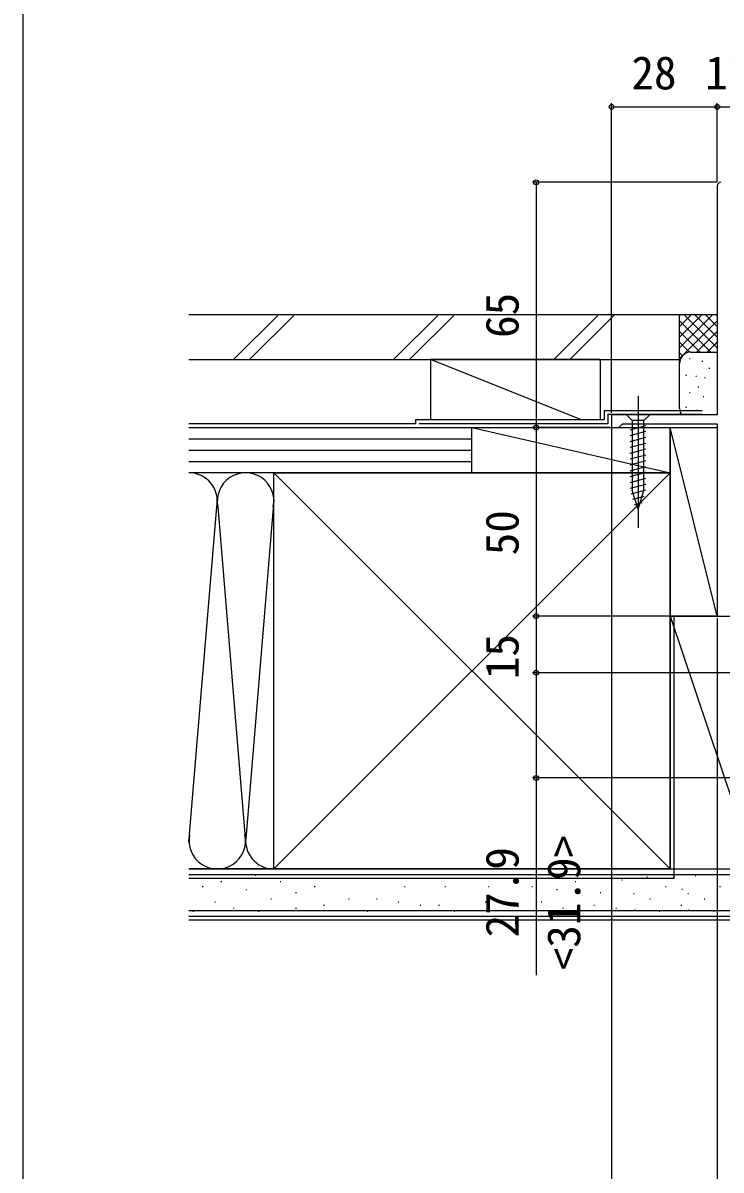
# Model space of a CAD drawing. Units: millimetres, scale not verified. Extents: x -525 to 525, y -783 to 778.
# Drawn here: x -525 to -340, y -620 to -316 of the extents above; entities that cross this region are included whole.
import ezdxf
from ezdxf.enums import TextEntityAlignment as Align

# ---------------------------------------------------------------- set-up
doc = ezdxf.new("R2010")
doc.units = ezdxf.units.MM
doc.header["$LTSCALE"] = 4
for name, color, linetype in [('0-2_YKK_11', 7, 'Continuous'), ('0-5_YKK_13', 4, 'Continuous'), ('0-7_YKK_D', 6, 'Continuous'), ('0-8_YKK_ZWAK', 7, 'Continuous'), ('0-9_YSS_K', 3, 'Continuous'), ('0-A_YSS_KE', 3, 'Continuous')]:
    doc.layers.add(name, color=color, linetype=linetype)
doc.styles.add('ＭＳ ゴシック', font='')
doc.styles.get('ＭＳ ゴシック').set_extended_font_data('MS Gothic')

msp = doc.modelspace()

# ---------------------------------------------------------------- linework, layer by layer
at = {"layer": '0-2_YKK_11'}
msp.add_lwpolyline([(-340.999, -359.2), (-340.999, -419.8), (-368.999, -419.8), (-368.999, -423.2), (-367.099, -423.2), (-366.599, -422.7), (-366.099, -422.2), (-340.999, -422.2), (-340.999, -473.2), (-336.758, -473.2), (-336.574, -473.08), (-336.024, -473.08), (-335.841, -473.2), (-333.199, -473.2)], dxfattribs=at)
msp.add_arc((-339.999, -359.2), 1, 90.00001, 179.99999, dxfattribs=at)
at = {"layer": '0-5_YKK_13'}
for p, q in [((-361.999, -414.8), (-361.999, -449.8)), ((-358.899, -419.8), (-365.099, -419.8)), ((-365.099, -419.8), (-363.549, -421.35)), ((-364.099, -423.776), (-359.899, -422.651)), ((-363.549, -421.35), (-363.549, -439.884)), ((-360.449, -421.35), (-363.549, -421.35)), ((-358.899, -419.8), (-360.449, -421.35)), ((-360.449, -439.884), (-360.449, -421.35)), ((-364.099, -425.329), (-359.899, -424.204)), ((-364.099, -426.882), (-359.899, -425.757)), ((-364.099, -428.435), (-359.899, -427.31)), ((-364.099, -429.988), (-359.899, -428.863)), ((-364.099, -431.541), (-359.899, -430.416)), ((-364.099, -433.094), (-359.899, -431.969)), ((-364.099, -434.647), (-359.899, -433.521)), ((-364.099, -436.2), (-359.899, -435.074)), ((-364.099, -437.753), (-359.899, -436.627)), ((-364.099, -439.306), (-359.899, -438.18)), ((-363.841, -440.789), (-359.899, -439.733)), ((-361.999, -444.8), (-363.549, -439.884)), ((-361.999, -444.8), (-360.449, -439.884)), ((-363.389, -442.221), (-360.353, -441.408)), ((-362.938, -443.653), (-360.888, -443.104))]:
    msp.add_line(p, q, dxfattribs=at)
at = {"layer": '0-7_YKK_D'}
for p, q in [((-368.999, -419.3), (-368.999, -337.2)), ((-340.999, -358.2), (-340.999, -337.2)), ((-340.999, -358.2), (-340.999, -337.2)), ((-368.999, -338.2), (-340.999, -338.2)), ((-340.999, -338.2), (-328.999, -338.2)), ((-341.022, -358.2), (-390, -358.2)), ((-389, -358.2), (-389, -423.2)), ((-369.499, -423.2), (-390, -423.2)), ((-369.499, -423.2), (-390, -423.2)), ((-389, -423.2), (-389, -473.2)), ((-369, -423.185), (-369, -717.201)), ((-341.499, -473.2), (-390, -473.2)), ((-341.499, -473.2), (-390, -473.2)), ((-389, -473.2), (-389, -488.2)), ((-341, -473.7), (-341, -717.201)), ((-341, -473.7), (-341, -657.201)), ((-341, -473.7), (-341, -697.201)), ((-341, -473.7), (-341, -717.201)), ((-313.999, -488.2), (-390, -488.2)), ((-313.999, -488.2), (-390, -488.2)), ((-302.799, -516.1), (-390, -516.1))]:
    msp.add_line(p, q, dxfattribs=at)
msp.add_lwpolyline([(-389, -488.2), (-389, -516.1), (-389, -568.4)], dxfattribs=at)
for centre in [(-368.999, -338.2), (-340.999, -338.2), (-340.999, -338.2), (-389, -358.2), (-389, -423.2), (-389, -423.2), (-389, -473.2), (-389, -473.2), (-389, -488.2), (-389, -488.2), (-389, -516.1)]:
    msp.add_circle(centre, 0.637, dxfattribs=at)
at = {"layer": '0-8_YKK_ZWAK'}
msp.add_line((-525, 747.3), (-525, -782.7), dxfattribs=at)
at = {"layer": '0-9_YSS_K'}
for p, q in [((-469.205, -405.2), (-457.205, -393.2)), ((-464.962, -405.2), (-452.962, -393.2)), ((-426.779, -405.2), (-414.779, -393.2)), ((-422.536, -405.2), (-410.536, -393.2)), ((-384.352, -405.2), (-372.352, -393.2)), ((-380.11, -405.2), (-368.11, -393.2)), ((-350.999, -393.2), (-340.999, -393.2)), ((-350.999, -406.2), (-350.999, -393.2)), ((-342.142, -393.2), (-350.999, -402.058)), ((-344.97, -393.2), (-350.999, -399.229)), ((-347.798, -393.2), (-350.999, -396.401)), ((-350.627, -393.2), (-350.999, -393.573)), ((-340.999, -394.886), (-350.999, -404.886)), ((-342.686, -403.2), (-350.999, -394.886)), ((-340.999, -402.058), (-349.857, -393.2)), ((-340.999, -399.229), (-347.029, -393.2)), ((-340.999, -396.401), (-344.2, -393.2)), ((-340.999, -393.573), (-341.372, -393.2)), ((-345.514, -403.2), (-350.999, -397.715)), ((-340.999, -397.715), (-346.485, -403.2)), ((-348.325, -403.218), (-350.999, -400.543)), ((-340.999, -400.543), (-343.674, -403.218)), ((-350.205, -404.166), (-350.999, -403.372)), ((-347.999, -403.2), (-340.999, -403.2)), ((-376.999, -421.2), (-416.999, -405.2)), ((-416.999, -405.2), (-416.999, -421.2)), ((-371.999, -405.2), (-416.999, -405.2)), ((-371.999, -405.2), (-371.999, -421.2)), ((-350.999, -418.2), (-350.999, -406.2)), ((-348.194, -405.028), (-348.394, -405.028)), ((-344.856, -405.695), (-345.056, -405.695)), ((-349.196, -409.367), (-349.396, -409.367)), ((-346.525, -409.701), (-346.725, -409.701)), ((-344.189, -410.035), (-344.389, -410.035)), ((-343, -407.526), (-343.2, -407.526)), ((-345.922, -412.494), (-346.122, -412.494)), ((-348.194, -414.041), (-348.394, -414.041)), ((-344.523, -415.042), (-344.723, -415.042)), ((-349.196, -417.882), (-349.396, -417.882)), ((-346.192, -418.714), (-346.392, -418.714)), ((-480.999, -423.2), (-405.999, -423.2)), ((-416.999, -423.2), (-371.999, -423.2)), ((-405.999, -435.2), (-405.999, -423.2)), ((-405.999, -435.2), (-405.999, -423.2)), ((-405.999, -423.2), (-353.499, -435.2)), ((-353.499, -423.2), (-340.999, -423.2)), ((-353.499, -473.2), (-353.499, -423.2)), ((-340.999, -473.2), (-353.499, -423.2)), ((-340.999, -423.2), (-340.999, -473.2)), ((-480.999, -426.2), (-405.999, -426.2)), ((-480.999, -429.2), (-405.999, -429.2)), ((-480.999, -432.2), (-405.999, -432.2)), ((-458.499, -435.2), (-480.999, -435.2)), ((-405.999, -435.2), (-480.999, -435.2)), ((-353.499, -540.2), (-458.499, -435.2)), ((-353.499, -435.2), (-458.499, -540.2)), ((-353.499, -435.2), (-405.999, -435.2)), ((-458.506, -442.394), (-465.841, -531.168)), ((-480.999, -533.081), (-473.657, -444.232)), ((-473.341, -444.232), (-465.999, -533.081)), ((-353.499, -473.2), (-325.999, -473.2)), ((-353.499, -540.2), (-353.499, -473.2)), ((-353.499, -473.2), (-330.999, -540.2)), ((-458.499, -540.2), (-480.999, -540.2)), ((-353.499, -540.2), (-330.999, -540.2)), ((-480.999, -541.7), (-330.999, -541.7)), ((-472.325, -543.59), (-472.525, -543.59)), ((-463.26, -541.942), (-463.46, -541.942)), ((-456.666, -543.59), (-456.866, -543.59)), ((-440.183, -542.766), (-440.383, -542.766)), ((-431.117, -542.766), (-431.317, -542.766)), ((-417.931, -542.766), (-418.131, -542.766)), ((-407.217, -542.766), (-407.417, -542.766)), ((-394.923, -542.766), (-395.123, -542.766)), ((-378.44, -543.59), (-378.64, -543.59)), ((-370.198, -542.766), (-370.398, -542.766)), ((-366.107, -543.199), (-366.307, -543.199)), ((-359.481, -542.419), (-359.681, -542.419)), ((-346.683, -542.03), (-346.883, -542.03)), ((-477.27, -544.914), (-477.47, -544.914)), ((-465.732, -545.738), (-465.932, -545.738)), ((-452.546, -546.562), (-452.746, -546.562)), ((-447.601, -544.914), (-447.801, -544.914)), ((-423.7, -544.914), (-423.9, -544.914)), ((-412.986, -544.914), (-413.186, -544.914)), ((-401.448, -544.914), (-401.648, -544.914)), ((-389.978, -544.914), (-390.178, -544.914)), ((-383.385, -545.738), (-383.585, -545.738)), ((-371.847, -546.562), (-372.047, -546.562)), ((-362.989, -546.817), (-363.189, -546.817)), ((-354.539, -544.914), (-354.739, -544.914)), ((-350.191, -545.648), (-350.391, -545.648)), ((-348.628, -546.817), (-348.828, -546.817)), ((-340.178, -544.914), (-340.378, -544.914)), ((-473.974, -549.035), (-474.174, -549.035)), ((-459.139, -548.211), (-459.339, -548.211)), ((-445.128, -549.859), (-445.328, -549.859)), ((-438.535, -548.211), (-438.735, -548.211)), ((-431.117, -548.211), (-431.317, -548.211)), ((-425.348, -549.035), (-425.548, -549.035)), ((-419.579, -549.859), (-419.779, -549.859)), ((-414.634, -549.859), (-414.834, -549.859)), ((-402.272, -549.035), (-402.472, -549.035)), ((-394.099, -549.859), (-394.299, -549.859)), ((-387.506, -549.035), (-387.706, -549.035)), ((-373.495, -549.859), (-373.695, -549.859)), ((-358.66, -548.211), (-358.86, -548.211)), ((-350.418, -549.859), (-350.618, -549.859)), ((-344.299, -548.211), (-344.499, -548.211)), ((-480.999, -551.2), (-330.999, -551.2)), ((-479.743, -551.507), (-479.943, -551.507)), ((-469.029, -550.683), (-469.229, -550.683)), ((-462.435, -551.507), (-462.635, -551.507)), ((-452.546, -550.683), (-452.746, -550.683)), ((-433.59, -551.507), (-433.79, -551.507)), ((-410.513, -551.507), (-410.713, -551.507)), ((-381.736, -550.683), (-381.936, -550.683)), ((-367.726, -550.683), (-367.926, -550.683)), ((-362.799, -551.105), (-362.999, -551.105)), ((-356.188, -551.507), (-356.388, -551.507)), ((-348.438, -551.105), (-348.638, -551.105)), ((-341.826, -551.507), (-342.026, -551.507)), ((-480.999, -553.7), (-330.999, -553.7))]:
    msp.add_line(p, q, dxfattribs=at)
msp.add_lwpolyline([(-405.999, -423.2), (-353.499, -423.2), (-353.499, -435.2)], dxfattribs=at)
for centre, radius, start, end in [((-347.999, -406.2), 3, 90, 180), ((-348.392, -418.121), 2.609, 181.73764, 220.06339), ((-480.999, -442.7), 7.5, 348.21621, 90), ((-465.999, -442.7), 7.5, 348.21621, 191.78332), ((-473.499, -532.7), 7.5, 168.21647, 11.78354), ((-458.499, -532.7), 7.5, 168.21647, 270)]:
    msp.add_arc(centre, radius, start, end, dxfattribs=at)
at = {"layer": '0-A_YSS_KE'}
for p, q in [((-480.999, -393.2), (-350.999, -393.2)), ((-370.999, -418.7), (-344.999, -418.7)), ((-420.999, -422.2), (-480.999, -422.2)), ((-420.999, -421.2), (-420.999, -422.2)), ((-369.999, -419.7), (-344.999, -419.7)), ((-458.499, -435.2), (-353.499, -435.2)), ((-458.499, -449.165), (-458.499, -435.2)), ((-458.499, -540.2), (-458.499, -442.7)), ((-352.499, -473.2), (-352.499, -542.7)), ((-480.999, -540.2), (-330.999, -540.2)), ((-352.499, -542.7), (-480.999, -542.7)), ((-480.999, -552.7), (-330.999, -552.7))]:
    msp.add_line(p, q, dxfattribs=at)
for points in [[(-480.999, -405.2), (-350.999, -405.2), (-350.999, -393.2)], [(-370.999, -418.7), (-370.999, -421.2), (-420.999, -421.2)], [(-369.999, -419.7), (-369.999, -422.2), (-419.999, -422.2)], [(-353.499, -435.2), (-353.499, -540.2), (-458.499, -540.2)]]:
    msp.add_lwpolyline(points, dxfattribs=at)

# ---------------------------------------------------------------- texts
at = {"layer": '0-7_YKK_D', "style": 'ＭＳ ゴシック'}
for s, p in [('28', (-363.761, -336.2)), ('12', (-344.204, -336.2))]:
    msp.add_text(s, height=8.798, dxfattribs=at).set_placement(p, align=Align.BOTTOM_LEFT)
for s, p in [('65', (-391, -399.462)), ('50', (-391, -457.064)), ('15', (-391, -489.905)), ('<31.9>', (-374.659, -567.082)), ('27.9', (-391, -558.355))]:
    msp.add_text(s, height=8.798, rotation=90, dxfattribs=at).set_placement(p, align=Align.BOTTOM_LEFT)

doc.saveas('drawing.dxf')
